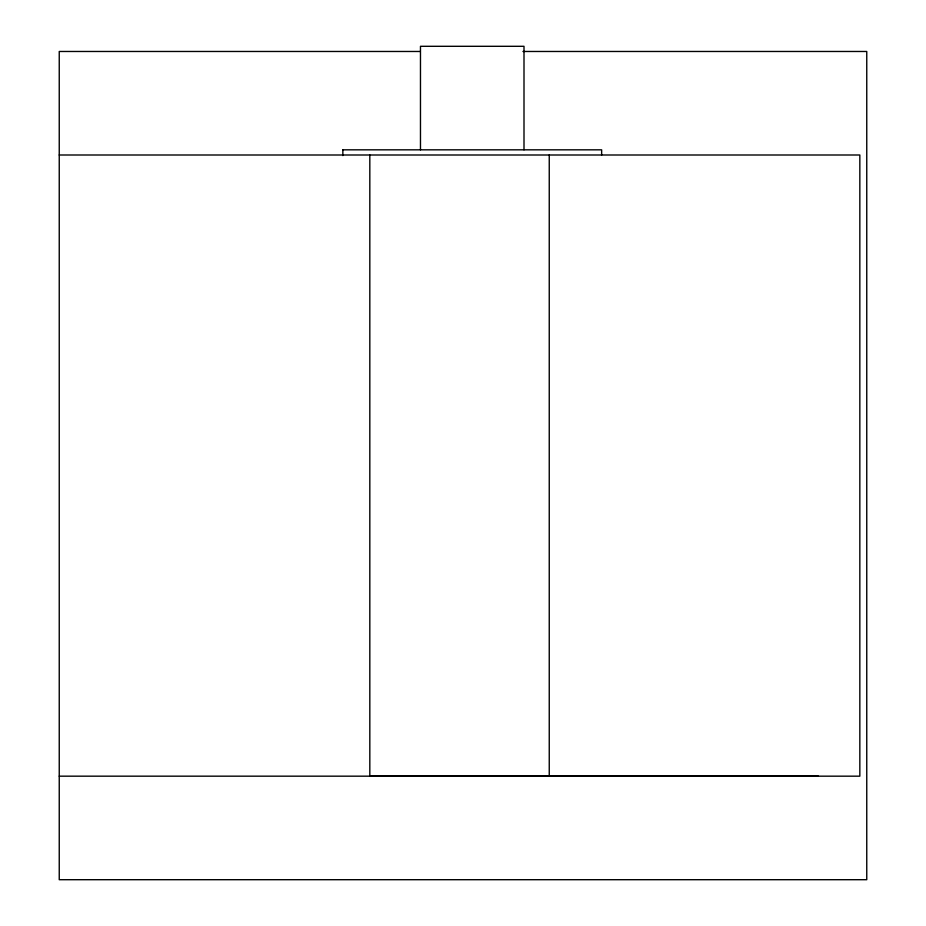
<?xml version="1.0" encoding="UTF-8"?>
<svg xmlns="http://www.w3.org/2000/svg" width="926" height="926" viewBox="0 0 926 926"><rect width="100%" height="100%" fill="white"/><g stroke="black" fill="none" stroke-linecap="round" stroke-linejoin="round"><path stroke-width="1.39" d="M342.851 155.58L342.851 149.827M420.381 51.474L59.241 51.474L59.241 879.7L866.759 879.7L866.759 51.474L522.947 51.474M342.828 149.827L601.645 149.827L601.645 155.001M59.241 155.001L859.837 155.001L859.837 776.173L59.241 776.173M818.422 776.173L369.821 776.173L369.821 155.001M549.245 155.001L549.245 776.173M524 149.827L524 46.3L420.473 46.3L420.473 149.827"/></g></svg>
